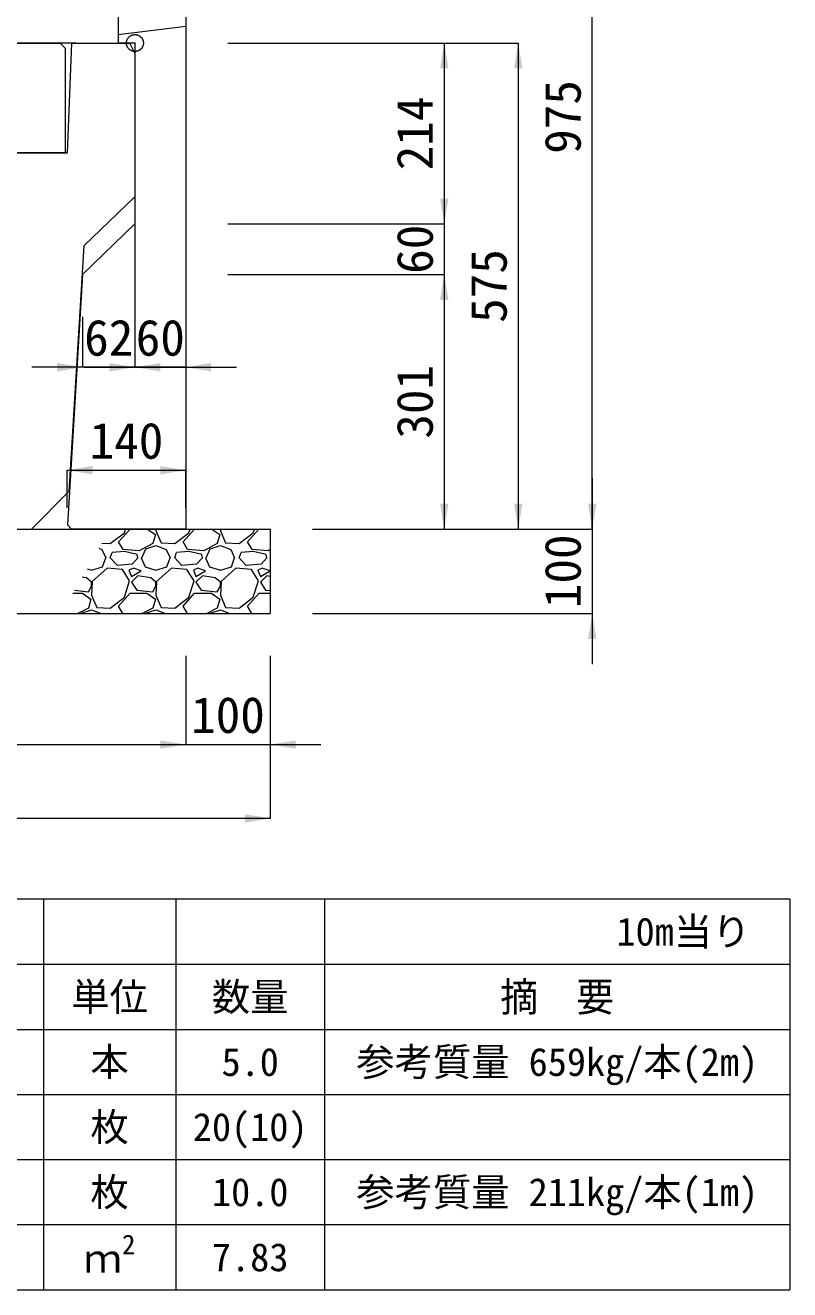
# Model space of a CAD drawing. Units: millimetres at full size, sheet at 1:40. Extents: x 206103 to 244503, y 883348 to 903496.
# Drawn here: x 231481 to 232385, y 893148 to 894644 of the extents above; entities that cross this region are included whole.
import ezdxf
from ezdxf.enums import TextEntityAlignment as Align

# ---------------------------------------------------------------- set-up
doc = ezdxf.new("R2010")
doc.units = ezdxf.units.MM
doc.header["$LTSCALE"] = 40
doc.header["$PDMODE"] = 32
doc.header["$PDSIZE"] = 20
doc.linetypes.add('DASHED', pattern=[7.5, 6, -1.5])
doc.linetypes.add('USER1', pattern=[28.575, 19.05, -3.175, 3.175, -3.175])
for name, color, linetype, lineweight in [('Defpoints_3', 8, 'Continuous', 0), ('パネックスKUR', 2, 'Continuous', 20), ('基礎材', 7, 'Continuous', 15), ('寸法・材料表', 7, 'Continuous', 13), ('寸法線', 7, 'Continuous', 13), ('本体', 2, 'Continuous', 13), ('補助線', 8, 'USER1', 13), ('ﾊｯﾁﾝｸﾞ', 7, 'Continuous', 5)]:
    doc.layers.add(name, color=color, linetype=linetype, lineweight=lineweight)
doc.styles.add('ＭＳ ゴシック', font='')
doc.styles.add('ＭＳ Ｐゴシック', font='')
doc.styles.get('ＭＳ ゴシック').set_extended_font_data('MS Gothic')
doc.styles.get('ＭＳ Ｐゴシック').set_extended_font_data('MS PGothic')

# ---------------------------------------------------------------- blocks, each defined once
blk = doc.blocks.new('filled_arrow')
at = {"color": 0, "linetype": 'Continuous', "lineweight": -2}
blk.add_solid([(7.5, 1.25), (0, 0), (7.5, -1.25)], dxfattribs=at)

msp = doc.modelspace()

# ---------------------------------------------------------------- linework, layer by layer
at = {"layer": 'Defpoints_3'}
for p, q in [((230621.89, 893610.77), (232384.53, 893610.77)), ((231501.89, 893610.77), (231501.89, 893533.33)), ((231658.53, 893610.77), (231658.53, 893533.33)), ((231834.53, 893610.77), (231834.53, 893533.33)), ((232384.53, 893610.77), (232384.53, 893533.33))]:
    msp.add_line(p, q, dxfattribs=at)
at = {"layer": 'パネックスKUR'}
for p, q in [((231590.21, 895018.33), (231590.21, 894623.33)), ((231670.21, 895023.33), (231670.21, 894048.33)), ((231610.21, 894623.33), (231590.21, 894623.33)), ((231610.21, 894623.33), (231610.21, 894409.33)), ((231610.21, 894409.33), (231548.21, 894349.33)), ((231548.21, 894349.33), (231530.5, 894053.32)), ((231535.21, 894048.33), (231530.5, 894053.32)), ((231670.21, 894048.33), (231535.21, 894048.33))]:
    msp.add_line(p, q, dxfattribs=at)
at = {"layer": 'パネックスKUR', "linetype": 'DASHED', "lineweight": 9}
msp.add_line((231590.21, 894633.33), (231670.21, 894643.33), dxfattribs=at)
at = {"layer": '基礎材'}
for p, q in [((230987.71, 894048.33), (231770.23, 894048.33)), ((231770.23, 894048.33), (231770.23, 893948.33)), ((230987.71, 893948.33), (231770.23, 893948.33))]:
    msp.add_line(p, q, dxfattribs=at)
at = {"layer": '寸法・材料表'}
for p, q in [((230621.89, 893533.33), (232384.53, 893533.33)), ((231501.89, 893533.33), (231501.89, 893148.33)), ((231658.53, 893533.33), (231658.53, 893148.33)), ((231834.53, 893533.33), (231834.53, 893148.33)), ((232384.53, 893533.33), (232384.53, 893148.33)), ((230621.89, 893456.33), (232384.53, 893456.33)), ((230621.89, 893379.33), (232384.53, 893379.33)), ((230621.89, 893302.33), (232384.53, 893302.33)), ((230621.89, 893225.33), (232384.53, 893225.33)), ((230621.89, 893148.33), (232384.53, 893148.33))]:
    msp.add_line(p, q, dxfattribs=at)
at = {"layer": '寸法線'}
for p, q in [((232151.05, 894048.33), (232151.05, 895023.33)), ((231540.21, 894623.33), (231040.21, 894623.33)), ((231720.21, 894623.33), (232063.55, 894623.33)), ((231720.21, 894623.33), (231976.05, 894623.33)), ((231976.05, 894623.33), (231976.05, 894409.33)), ((232063.55, 894623.33), (232063.55, 894048.33)), ((231976.05, 894469.33), (231976.05, 894289.33)), ((231610.21, 894414.33), (231610.21, 894239.74)), ((231720.21, 894409.33), (231976.05, 894409.33)), ((231720.21, 894409.33), (231976.05, 894409.33)), ((231610.21, 894359.33), (231610.21, 894239.74)), ((231720.21, 894349.33), (231976.05, 894349.33)), ((231720.21, 894349.33), (231976.05, 894349.33)), ((231976.05, 894349.33), (231976.05, 894048.33)), ((231548.21, 894299.33), (231548.21, 894239.74)), ((231670.21, 894299.33), (231670.21, 894239.74)), ((231670.21, 894239.74), (231488.21, 894239.74)), ((231550.21, 894239.74), (231730.21, 894239.74)), ((231530.21, 894117.86), (231670.21, 894117.86)), ((231530.21, 894073.33), (231530.21, 894117.86)), ((231670.21, 894073.33), (231670.21, 894117.86)), ((232151.05, 894108.33), (232151.05, 893888.33)), ((231820.23, 894048.33), (232151.05, 894048.33)), ((231820.23, 894048.33), (232063.55, 894048.33)), ((231820.23, 894048.33), (231976.05, 894048.33)), ((231820.23, 894048.33), (232151.05, 894048.33)), ((231820.23, 893948.33), (232151.05, 893948.33)), ((231670.23, 893898.33), (231670.23, 893793.39)), ((231670.23, 893898.33), (231670.23, 893793.39)), ((231770.23, 893898.33), (231770.23, 893793.39)), ((231770.23, 893898.33), (231770.23, 893705.89)), ((231087.71, 893793.39), (231670.23, 893793.39)), ((231610.23, 893793.39), (231830.23, 893793.39)), ((231770.23, 893705.89), (230987.71, 893705.89))]:
    msp.add_line(p, q, dxfattribs=at)
at = {"layer": '本体'}
for p, q in [((231535.21, 894623.33), (231530.21, 894493.33)), ((231535.21, 894623.33), (231604.21, 894623.33)), ((231610.21, 894611.33), (231604.21, 894623.33)), ((231610.21, 894611.33), (231610.21, 894441.33)), ((231462.71, 894493.33), (231530.21, 894493.33)), ((231610.21, 894441.33), (231549.71, 894383.33)), ((231549.71, 894383.33), (231532.15, 894092.78)), ((231487.71, 894048.33), (231532.15, 894092.78)), ((231087.71, 894048.33), (231487.71, 894048.33))]:
    msp.add_line(p, q, dxfattribs=at)
at = {"layer": '本体', "lineweight": 20}
msp.add_lwpolyline([(231047.71, 894493.33), (231047.71, 894617.33), (231053.71, 894623.33), (231521.71, 894623.33), (231527.71, 894617.33), (231527.71, 894493.33)], close=True, dxfattribs=at)
at = {"layer": '補助線'}
msp.add_point((231610.21, 894623.33), dxfattribs=at)
at = {"layer": 'ﾊｯﾁﾝｸﾞ'}
for p, q in [((231590.91, 894033.33), (231604.41, 894048.33)), ((231597.77, 894044), (231599.16, 894048.33)), ((231624.79, 894048.33), (231634.35, 894041.71)), ((231635.21, 894048.33), (231635.11, 894046.29)), ((231635.11, 894046.29), (231641.21, 894031.81)), ((231667.11, 894033.33), (231680.61, 894048.33)), ((231673.97, 894044), (231675.36, 894048.33)), ((231700.99, 894048.33), (231710.55, 894041.71)), ((231711.41, 894048.33), (231711.31, 894046.29)), ((231711.31, 894046.29), (231717.41, 894031.81)), ((231743.31, 894033.33), (231756.81, 894048.33)), ((231750.17, 894044), (231751.56, 894048.33)), ((231570.91, 894031.53), (231581.01, 894031.05)), ((231581.01, 894031.05), (231597.77, 894044)), ((231596.25, 894024.19), (231590.91, 894033.33)), ((231631.3, 894031.05), (231615.3, 894022.66)), ((231634.35, 894041.71), (231631.3, 894031.05)), ((231641.21, 894031.81), (231657.21, 894031.05)), ((231657.21, 894031.05), (231673.97, 894044)), ((231672.45, 894024.19), (231667.11, 894033.33)), ((231707.5, 894031.05), (231691.5, 894022.66)), ((231710.55, 894041.71), (231707.5, 894031.05)), ((231717.41, 894031.81), (231733.41, 894031.05)), ((231733.41, 894031.05), (231750.17, 894044)), ((231748.65, 894024.19), (231743.31, 894033.33)), ((231567.46, 894025.55), (231571.1, 894024.19)), ((231571.1, 894024.19), (231575.67, 894014.28)), ((231581.01, 894014.28), (231583.29, 894020.38)), ((231597.77, 894021.9), (231583.29, 894020.38)), ((231615.3, 894022.66), (231596.25, 894024.19)), ((231613.01, 894018.09), (231597.77, 894021.9)), ((231613.77, 894014.28), (231613.01, 894018.09)), ((231618.35, 894014.28), (231622.92, 894024.95)), ((231622.92, 894024.95), (231635.11, 894028.76)), ((231635.11, 894028.76), (231647.3, 894024.19)), ((231647.3, 894024.19), (231651.87, 894014.28)), ((231657.21, 894014.28), (231659.49, 894020.38)), ((231673.97, 894021.9), (231659.49, 894020.38)), ((231691.5, 894022.66), (231672.45, 894024.19)), ((231689.21, 894018.09), (231673.97, 894021.9)), ((231689.97, 894014.28), (231689.21, 894018.09)), ((231694.55, 894014.28), (231699.12, 894024.95)), ((231699.12, 894024.95), (231711.31, 894028.76)), ((231711.31, 894028.76), (231723.5, 894024.19)), ((231723.5, 894024.19), (231728.07, 894014.28)), ((231733.41, 894014.28), (231735.69, 894020.38)), ((231750.17, 894021.9), (231735.69, 894020.38)), ((231767.7, 894022.66), (231748.65, 894024.19)), ((231765.41, 894018.09), (231750.17, 894021.9)), ((231766.17, 894014.28), (231765.41, 894018.09)), ((231770.23, 894023.99), (231767.7, 894022.66)), ((231553.52, 894001.39), (231558.91, 893999.8)), ((231558.91, 893999.8), (231571.86, 894003.61)), ((231577.2, 894002.09), (231559.67, 893986.09)), ((231571.86, 894003.61), (231575.67, 894014.28)), ((231595.49, 894000.57), (231577.2, 894002.09)), ((231589.39, 894005.14), (231581.01, 894014.28)), ((231606.92, 894006.66), (231589.39, 894005.14)), ((231603.87, 893986.85), (231595.49, 894000.57)), ((231608.44, 894002.09), (231603.11, 893999.8)), ((231613.77, 894014.28), (231606.92, 894006.66)), ((231617.58, 893999.04), (231608.44, 894002.09)), ((231617.58, 894014.28), (231622.16, 894003.61)), ((231622.16, 894003.61), (231635.11, 893999.8)), ((231635.11, 893999.8), (231648.06, 894003.61)), ((231653.4, 894002.09), (231635.87, 893986.09)), ((231648.06, 894003.61), (231651.87, 894014.28)), ((231671.69, 894000.57), (231653.4, 894002.09)), ((231665.59, 894005.14), (231657.21, 894014.28)), ((231683.12, 894006.66), (231665.59, 894005.14)), ((231680.07, 893986.85), (231671.69, 894000.57)), ((231684.64, 894002.09), (231679.31, 893999.8)), ((231689.97, 894014.28), (231683.12, 894006.66)), ((231693.78, 893999.04), (231684.64, 894002.09)), ((231693.78, 894014.28), (231698.36, 894003.61)), ((231698.36, 894003.61), (231711.31, 893999.8)), ((231711.31, 893999.8), (231724.26, 894003.61)), ((231729.6, 894002.09), (231712.07, 893986.09)), ((231724.26, 894003.61), (231728.07, 894014.28)), ((231747.89, 894000.57), (231729.6, 894002.09)), ((231741.79, 894005.14), (231733.41, 894014.28)), ((231759.32, 894006.66), (231741.79, 894005.14)), ((231756.27, 893986.85), (231747.89, 894000.57)), ((231760.84, 894002.09), (231755.51, 893999.8)), ((231766.17, 894014.28), (231759.32, 894006.66)), ((231769.98, 893999.04), (231760.84, 894002.09)), ((231769.98, 894014.28), (231770.23, 894013.7)), ((231552.81, 893990.66), (231547.76, 893991.42)), ((231558.91, 893985.33), (231552.81, 893990.66)), ((231559.67, 893986.09), (231558.91, 893970.09)), ((231558.91, 893980.75), (231558.91, 893985.33)), ((231597.77, 893967.8), (231603.87, 893986.85)), ((231603.11, 893999.8), (231606.15, 893992.18)), ((231606.15, 893992.18), (231617.58, 893999.04)), ((231613.77, 893992.95), (231606.15, 893985.33)), ((231606.15, 893985.33), (231612.25, 893976.18)), ((231629.01, 893990.66), (231613.77, 893992.95)), ((231635.11, 893985.33), (231629.01, 893990.66)), ((231635.87, 893986.09), (231635.11, 893970.09)), ((231635.11, 893980.75), (231635.11, 893985.33)), ((231673.97, 893967.8), (231680.07, 893986.85)), ((231679.31, 893999.8), (231682.35, 893992.18)), ((231682.35, 893992.18), (231693.78, 893999.04)), ((231689.97, 893992.95), (231682.35, 893985.33)), ((231682.35, 893985.33), (231688.45, 893976.18)), ((231705.21, 893990.66), (231689.97, 893992.95)), ((231711.31, 893985.33), (231705.21, 893990.66)), ((231712.07, 893986.09), (231711.31, 893970.09)), ((231711.31, 893980.75), (231711.31, 893985.33)), ((231750.17, 893967.8), (231756.27, 893986.85)), ((231755.51, 893999.8), (231758.55, 893992.18)), ((231758.55, 893992.18), (231769.98, 893999.04)), ((231766.17, 893992.95), (231758.55, 893985.33)), ((231758.55, 893985.33), (231764.65, 893976.18)), ((231770.23, 893992.34), (231766.17, 893992.95)), ((231536.76, 893972.37), (231548.24, 893972.37)), ((231538.77, 893975.86), (231555.1, 893973.9)), ((231548.24, 893972.37), (231558.15, 893965.51)), ((231555.1, 893973.9), (231558.91, 893980.75)), ((231558.91, 893970.09), (231565.01, 893955.61)), ((231590.91, 893957.13), (231604.63, 893972.37)), ((231604.63, 893972.37), (231624.44, 893972.37)), ((231612.25, 893976.18), (231631.3, 893973.9)), ((231624.44, 893972.37), (231634.35, 893965.51)), ((231631.3, 893973.9), (231635.11, 893980.75)), ((231635.11, 893970.09), (231641.21, 893955.61)), ((231667.11, 893957.13), (231680.83, 893972.37)), ((231680.83, 893972.37), (231700.64, 893972.37)), ((231688.45, 893976.18), (231707.5, 893973.9)), ((231700.64, 893972.37), (231710.55, 893965.51)), ((231707.5, 893973.9), (231711.31, 893980.75)), ((231711.31, 893970.09), (231717.41, 893955.61)), ((231743.31, 893957.13), (231757.03, 893972.37)), ((231757.03, 893972.37), (231770.23, 893972.37)), ((231764.65, 893976.18), (231770.23, 893975.51)), ((231558.15, 893965.51), (231555.1, 893954.85)), ((231565.01, 893955.61), (231581.01, 893954.85)), ((231581.01, 893954.85), (231597.77, 893967.8)), ((231596.05, 893948.33), (231590.91, 893957.13)), ((231634.35, 893965.51), (231631.3, 893954.85)), ((231641.21, 893955.61), (231657.21, 893954.85)), ((231657.21, 893954.85), (231673.97, 893967.8)), ((231672.25, 893948.33), (231667.11, 893957.13)), ((231710.55, 893965.51), (231707.5, 893954.85)), ((231717.41, 893955.61), (231733.41, 893954.85)), ((231733.41, 893954.85), (231750.17, 893967.8)), ((231748.45, 893948.33), (231743.31, 893957.13)), ((231555.1, 893954.85), (231542.66, 893948.33)), ((231546.54, 893948.33), (231546.72, 893948.75)), ((231546.72, 893948.75), (231558.91, 893952.56)), ((231558.91, 893952.56), (231570.19, 893948.33)), ((231631.3, 893954.85), (231618.86, 893948.33)), ((231622.74, 893948.33), (231622.92, 893948.75)), ((231622.92, 893948.75), (231635.11, 893952.56)), ((231635.11, 893952.56), (231646.39, 893948.33)), ((231707.5, 893954.85), (231695.06, 893948.33)), ((231698.94, 893948.33), (231699.12, 893948.75)), ((231699.12, 893948.75), (231711.31, 893952.56)), ((231711.31, 893952.56), (231722.59, 893948.33))]:
    msp.add_line(p, q, dxfattribs=at)

# ---------------------------------------------------------------- block references
at = {"layer": '寸法線', "xscale": 4, "yscale": 4}
for p, rotation in [((231976.05, 894623.33), 270), ((232063.55, 894623.33), 270), ((231976.05, 894409.33), 90), ((231976.05, 894409.33), 90), ((231976.05, 894349.33), 270), ((231976.05, 894349.33), 270), ((231548.21, 894239.74), 180), ((231610.21, 894239.74), 180), ((231670.21, 894117.86), 180), ((231976.05, 894048.33), 90), ((232063.55, 894048.33), 90), ((232151.05, 894048.33), 90), ((232151.05, 894048.33), 90), ((232151.05, 893948.33), 270), ((231670.23, 893793.39), 180), ((231670.23, 893793.39), 180), ((231770.23, 893705.89), 180)]:
    msp.add_blockref('filled_arrow', p, dxfattribs=dict(at, rotation=rotation))
for p in [(231610.21, 894239.74), (231670.21, 894239.74), (231530.21, 894117.86), (231770.23, 893793.39)]:
    msp.add_blockref('filled_arrow', p, dxfattribs=at)

# ---------------------------------------------------------------- texts
at = {"layer": '寸法・材料表', "style": 'ＭＳ ゴシック'}
msp.add_text('10m当り\u3000', height=33.23, dxfattribs=at).set_placement((232383.47, 893572.05), align=Align.MIDDLE_RIGHT)
for s, p in [('単位', (231580.21, 893494.83)), ('数量', (231746.53, 893494.83)), ('本', (231580.21, 893417.83)), ('5.0', (231746.53, 893417.83)), ('参考質量 659kg/本(2m)', (232109.53, 893417.83)), ('枚', (231580.21, 893340.83)), ('20(10)', (231746.53, 893340.83)), ('枚', (231580.21, 893263.83)), ('参考質量 211kg/本(1m)', (232109.53, 893263.83)), ('10.0', (231746.53, 893263.83)), ('7.83', (231746.53, 893186.83))]:
    msp.add_text(s, height=33.23, dxfattribs=at).set_placement(p, align=Align.MIDDLE_CENTER)
at = {"layer": '寸法・材料表', "style": 'ＭＳ Ｐゴシック', "width": 0.95}
msp.add_text('摘\u3000要', height=34.64, dxfattribs=at).set_placement((232109.53, 893494.83), align=Align.MIDDLE_CENTER)
at = {"layer": '寸法・材料表', "style": 'ＭＳ ゴシック'}
for s, height, p in [('2', 23.26, (231594.94, 893183.22)), ('ｍ', 33.23, (231549.61, 893158.72))]:
    msp.add_text(s, height=height, dxfattribs=at).set_placement(p, align=Align.BOTTOM_LEFT)
at = {"layer": '寸法線', "style": 'ＭＳ ゴシック'}
for s, p in [('975', (232116.05, 894535.83)), ('214', (231941.05, 894516.33)), ('60', (231941.05, 894379.33)), ('575', (232028.55, 894335.83)), ('301', (231941.05, 894198.83)), ('100', (232116.05, 893998.33))]:
    msp.add_text(s, height=42.72, rotation=90, dxfattribs=at).set_placement(p, align=Align.MIDDLE_CENTER)
for s, p in [('62', (231579.21, 894274.74)), ('60', (231640.21, 894274.74)), ('140', (231600.21, 894152.86)), ('100', (231720.23, 893828.39))]:
    msp.add_text(s, height=42.72, dxfattribs=at).set_placement(p, align=Align.MIDDLE_CENTER)

doc.saveas('drawing.dxf')
